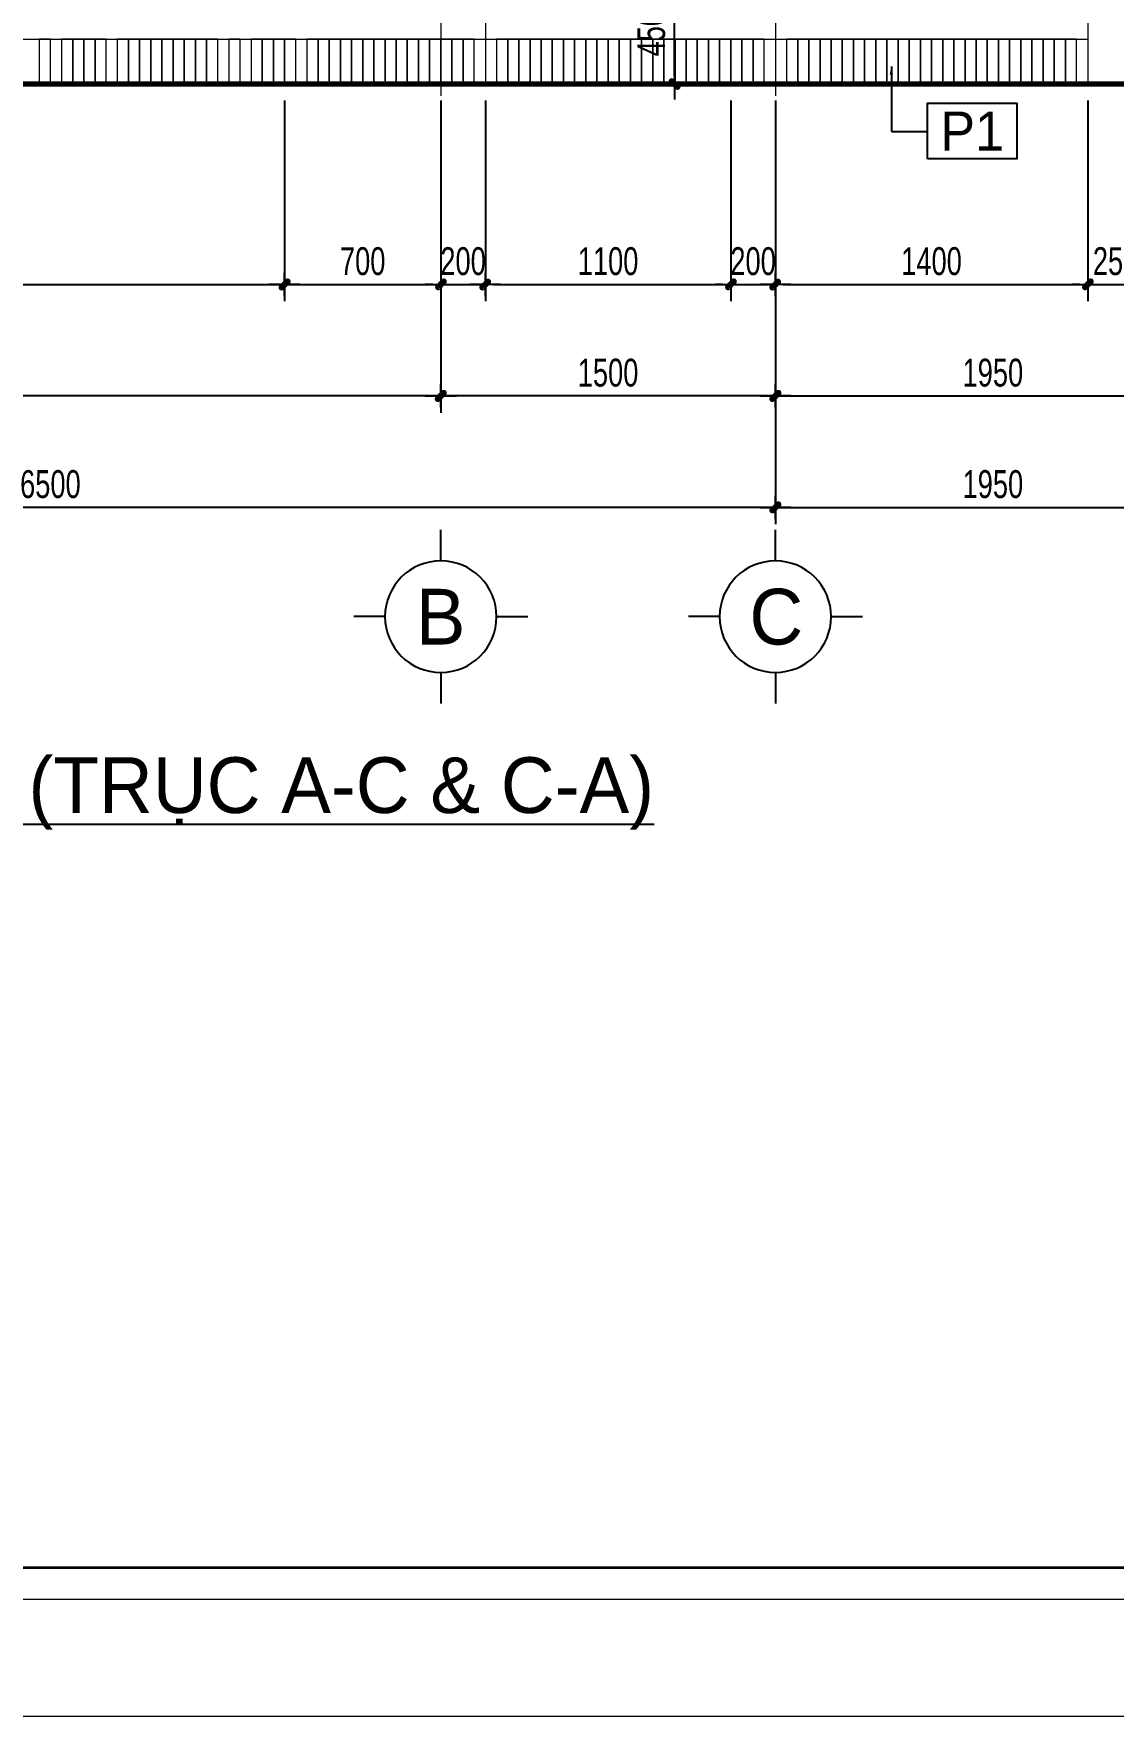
# Model space of a CAD drawing. Header units: inches. Extents: x 88947 to 296847, y 35049 to 161062.
# Drawn here: x 191929 to 196769, y 98056 to 105603 of the extents above; entities that cross this region are included whole.
import ezdxf
from ezdxf.enums import TextEntityAlignment as Align

# ---------------------------------------------------------------- set-up
doc = ezdxf.new("R2010")
doc.units = ezdxf.units.IN
doc.header["$MEASUREMENT"] = 0
doc.header["$PDMODE"] = 1
doc.linetypes.add('ACAD_ISO03W100', pattern=[30, 12, -18])
doc.linetypes.add('CENTER', pattern=[50.8, 31.75, -6.35, 6.35, -6.35])
for name, color, linetype, lineweight in [('A-Dims', 145, 'Continuous', 25), ('A-Text', 30, 'Continuous', 9), ('A-Wall', 2, 'Continuous', 35), ('DIM', 7, 'Continuous', 25), ('GHICHU', 40, 'Continuous', 18), ('HACTH', 8, 'Continuous', 5), ('KHUNG 1', 6, 'Continuous', 70), ('KHUNG 2', 144, 'Continuous', 18), ('KY HIEU', 4, 'Continuous', 25), ('NETMANH', 192, 'Continuous', 18), ('NTHAY2', 51, 'Continuous', 25), ('THAY', 3, 'Continuous', 18), ('TRUC', 252, 'ACAD_ISO03W100', 13)]:
    doc.layers.add(name, color=color, linetype=linetype, lineweight=lineweight)
doc.layers.add('text', color=2, linetype='Continuous')
doc.styles.add('FRANKO', font='VFRANKO.TTF')
doc.styles.add('VHELVEN', font='VHELVEN.TTF')
doc.styles.add('VNI-HELVE-CONDENSE', font='VNARIAL.TTF', dxfattribs={"width": 0.7})
doc.dimstyles.new('TAS-100', dxfattribs={"dimscale": 50, "dimtxt": 2.5, "dimasz": 0.7, "dimexe": 1.5, "dimexo": 1.5, "dimgap": 0.8, "dimtad": 1, "dimdec": 0, "dimzin": 3, "dimdsep": 46, "dimtxsty": 'VNI-HELVE-CONDENSE', "dimblk": 'TICK', "dimcen": 2.5, "dimclrt": 71, "dimazin": 2, "dimtfac": 0.75, "dimtdec": 0, "dimtix": 1, "dimtmove": 2, "dimatfit": 2, "dimldrblk": 'TICK123', "dimfxl": 1.5, "dimtolj": 1, "dimtzin": 0, "dimarcsym": 0})
doc.dimstyles.new('TAS-50', dxfattribs={"dimscale": 25, "dimtxt": 2.5, "dimasz": 0.7, "dimexe": 1.5, "dimexo": 1.5, "dimgap": 0.8, "dimtad": 1, "dimdec": 0, "dimzin": 3, "dimdsep": 46, "dimtxsty": 'VNI-HELVE-CONDENSE', "dimblk": 'TICK', "dimcen": 2.5, "dimclrt": 71, "dimazin": 2, "dimtfac": 0.75, "dimtdec": 0, "dimtix": 1, "dimtmove": 2, "dimatfit": 2, "dimldrblk": 'TICK123', "dimfxl": 1.5, "dimtolj": 1, "dimtzin": 0, "dimarcsym": 0})

# ---------------------------------------------------------------- blocks, each defined once
blk = doc.blocks.new('khung ten')
at = {"layer": 'A-Wall', "ltscale": 0.7}
blk.add_lwpolyline([(267204, -219099), (305804, -219099), (305804, -190799), (267204, -190799)], close=True, dxfattribs=at)
at = {"layer": 'KHUNG 2', "ltscale": 0.7}
blk.add_lwpolyline([(267004, -219299), (306004, -219299), (306004, -190599), (267004, -190599)], close=True, dxfattribs=at)
at = {"layer": 'NETMANH', "ltscale": 0.7}
blk.add_lwpolyline([(265004, -220042), (307004, -220042), (307004, -190342), (265004, -190342)], close=True, dxfattribs=at)
blk = doc.blocks.new('TICK')
at = {"layer": 'A-Dims', "color": 1}
for p, q in [((-2, 0), (2, 0)), ((0, 1.5), (0, -1.5))]:
    blk.add_line(p, q, dxfattribs=at)
at = {"layer": 'A-Dims', "color": 1, "const_width": 0.788}
blk.add_lwpolyline([(-0.33, -0.35), (0.38, 0.38)], dxfattribs=at)
at = {"layer": 'A-Dims', "color": 1, "const_width": 0.394}
for points in [[(0.24, 0.52, -0.414214), (0.52, 0.52, -1)], [(0.52, 0.52, -0.414214), (0.52, 0.24, -1)], [(-0.47, -0.21, 0.414214), (-0.47, -0.49, 1)], [(-0.47, -0.49, 0.414214), (-0.19, -0.49, 1)]]:
    blk.add_lwpolyline(points, format="xyb", dxfattribs=at)
blk = doc.blocks.new('*D919')
at = {"layer": 'Defpoints', "color": 0}
for p in [(189454.3, 105378.1), (193054.3, 105378.1), (193054.3, 104478.1)]:
    blk.add_point(p, dxfattribs=at)
at = {"layer": 'DIM', "color": 0, "lineweight": -2}
for p, q in [((189454.3, 105303.1), (189454.3, 104403.1)), ((193054.3, 105303.1), (193054.3, 104403.1)), ((189489.3, 104478.1), (193019.3, 104478.1))]:
    blk.add_line(p, q, dxfattribs=at)
at = {"layer": 'DIM', "color": 0, "lineweight": -2, "xscale": 35, "yscale": 35, "zscale": 35, "rotation": 180}
blk.add_blockref('TICK', (189454.3, 104478.1), dxfattribs=at)
at = {"layer": 'DIM', "color": 0, "lineweight": -2, "xscale": 35, "yscale": 35, "zscale": 35}
blk.add_blockref('TICK', (193054.3, 104478.1), dxfattribs=at)
at = {"layer": 'DIM', "color": 71, "insert": (191254.3, 104582), "char_height": 125, "attachment_point": 5, "style": 'VNI-HELVE-CONDENSE'}
blk.add_mtext('\\A1;3600', dxfattribs=at)
blk = doc.blocks.new('TICK123')
at = {"layer": 'A-Dims', "color": 1}
blk.add_lwpolyline([(0.05, 0, 0, 0.84, 0), (-2.11, 0, 8.4, 8.4, 0)], format="xyseb", dxfattribs=at)
blk = doc.blocks.new('*D920')
at = {"layer": 'Defpoints', "color": 0}
for p in [(193054.3, 105378.1), (193754.3, 105378.1), (193754.3, 104478.1)]:
    blk.add_point(p, dxfattribs=at)
at = {"layer": 'DIM', "color": 0, "lineweight": -2}
for p, q in [((193054.3, 105303.1), (193054.3, 104403.1)), ((193754.3, 105303.1), (193754.3, 104403.1)), ((193089.3, 104478.1), (193719.3, 104478.1))]:
    blk.add_line(p, q, dxfattribs=at)
at = {"layer": 'DIM', "color": 0, "lineweight": -2, "xscale": 35, "yscale": 35, "zscale": 35, "rotation": 180}
blk.add_blockref('TICK', (193054.3, 104478.1), dxfattribs=at)
at = {"layer": 'DIM', "color": 0, "lineweight": -2, "xscale": 35, "yscale": 35, "zscale": 35}
blk.add_blockref('TICK', (193754.3, 104478.1), dxfattribs=at)
at = {"layer": 'DIM', "color": 71, "insert": (193404.3, 104581.9), "char_height": 125, "attachment_point": 5, "style": 'VNI-HELVE-CONDENSE'}
blk.add_mtext('\\A1;700', dxfattribs=at)
blk = doc.blocks.new('*D921')
at = {"layer": 'Defpoints', "color": 0}
for p in [(193754.3, 105378.1), (193954.3, 105378.1), (193954.3, 104478.1)]:
    blk.add_point(p, dxfattribs=at)
at = {"layer": 'DIM', "color": 0, "lineweight": -2}
for p, q in [((193754.3, 105303.1), (193754.3, 104403.1)), ((193954.3, 105303.1), (193954.3, 104403.1)), ((193719.3, 104478.1), (193684.3, 104478.1)), ((193754.3, 104478.1), (193954.3, 104478.1)), ((193989.3, 104478.1), (194024.3, 104478.1))]:
    blk.add_line(p, q, dxfattribs=at)
at = {"layer": 'DIM', "color": 0, "lineweight": -2, "xscale": 35, "yscale": 35, "zscale": 35}
blk.add_blockref('TICK', (193754.3, 104478.1), dxfattribs=at)
at = {"layer": 'DIM', "color": 0, "lineweight": -2, "xscale": 35, "yscale": 35, "zscale": 35, "rotation": 180}
blk.add_blockref('TICK', (193954.3, 104478.1), dxfattribs=at)
at = {"layer": 'DIM', "color": 71, "insert": (193854.3, 104581.9), "char_height": 125, "attachment_point": 5, "style": 'VNI-HELVE-CONDENSE'}
blk.add_mtext('\\A1;200', dxfattribs=at)
blk = doc.blocks.new('*D922')
at = {"layer": 'Defpoints', "color": 0}
for p in [(193954.3, 105378.1), (195054.3, 105378.1), (195054.3, 104478.1)]:
    blk.add_point(p, dxfattribs=at)
at = {"layer": 'DIM', "color": 0, "lineweight": -2}
for p, q in [((193954.3, 105303.1), (193954.3, 104403.1)), ((195054.3, 105303.1), (195054.3, 104403.1)), ((193989.3, 104478.1), (195019.3, 104478.1))]:
    blk.add_line(p, q, dxfattribs=at)
at = {"layer": 'DIM', "color": 0, "lineweight": -2, "xscale": 35, "yscale": 35, "zscale": 35, "rotation": 180}
blk.add_blockref('TICK', (193954.3, 104478.1), dxfattribs=at)
at = {"layer": 'DIM', "color": 0, "lineweight": -2, "xscale": 35, "yscale": 35, "zscale": 35}
blk.add_blockref('TICK', (195054.3, 104478.1), dxfattribs=at)
at = {"layer": 'DIM', "color": 71, "insert": (194504.3, 104581.9), "char_height": 125, "attachment_point": 5, "style": 'VNI-HELVE-CONDENSE'}
blk.add_mtext('\\A1;1100', dxfattribs=at)
blk = doc.blocks.new('*D923')
at = {"layer": 'Defpoints', "color": 0}
for p in [(195054.3, 105378.1), (195254.3, 105378.1), (195254.3, 104478.1)]:
    blk.add_point(p, dxfattribs=at)
at = {"layer": 'DIM', "color": 0, "lineweight": -2}
for p, q in [((195054.3, 105303.1), (195054.3, 104403.1)), ((195254.3, 105303.1), (195254.3, 104403.1)), ((195019.3, 104478.1), (194984.3, 104478.1)), ((195054.3, 104478.1), (195254.3, 104478.1)), ((195289.3, 104478.1), (195324.3, 104478.1))]:
    blk.add_line(p, q, dxfattribs=at)
at = {"layer": 'DIM', "color": 0, "lineweight": -2, "xscale": 35, "yscale": 35, "zscale": 35}
blk.add_blockref('TICK', (195054.3, 104478.1), dxfattribs=at)
at = {"layer": 'DIM', "color": 0, "lineweight": -2, "xscale": 35, "yscale": 35, "zscale": 35, "rotation": 180}
blk.add_blockref('TICK', (195254.3, 104478.1), dxfattribs=at)
at = {"layer": 'DIM', "color": 71, "insert": (195154.3, 104581.9), "char_height": 125, "attachment_point": 5, "style": 'VNI-HELVE-CONDENSE'}
blk.add_mtext('\\A1;200', dxfattribs=at)
blk = doc.blocks.new('*D924')
at = {"layer": 'Defpoints', "color": 0}
for p in [(195254.3, 105378.1), (196654.3, 105378.1), (196654.3, 104478.1)]:
    blk.add_point(p, dxfattribs=at)
at = {"layer": 'DIM', "color": 0, "lineweight": -2}
for p, q in [((195254.3, 105303.1), (195254.3, 104403.1)), ((196654.3, 105303.1), (196654.3, 104403.1)), ((195289.3, 104478.1), (196619.3, 104478.1))]:
    blk.add_line(p, q, dxfattribs=at)
at = {"layer": 'DIM', "color": 0, "lineweight": -2, "xscale": 35, "yscale": 35, "zscale": 35, "rotation": 180}
blk.add_blockref('TICK', (195254.3, 104478.1), dxfattribs=at)
at = {"layer": 'DIM', "color": 0, "lineweight": -2, "xscale": 35, "yscale": 35, "zscale": 35}
blk.add_blockref('TICK', (196654.3, 104478.1), dxfattribs=at)
at = {"layer": 'DIM', "color": 71, "insert": (195954.3, 104581.9), "char_height": 125, "attachment_point": 5, "style": 'VNI-HELVE-CONDENSE'}
blk.add_mtext('\\A1;1400', dxfattribs=at)
blk = doc.blocks.new('*D2842')
at = {"layer": 'Defpoints', "color": 0}
for p in [(196654.3, 105378.1), (196904.3, 105378.1), (196904.3, 104478.1)]:
    blk.add_point(p, dxfattribs=at)
at = {"layer": 'DIM', "color": 0, "lineweight": -2}
for p, q in [((196654.3, 105303.1), (196654.3, 104403.1)), ((196904.3, 105303.1), (196904.3, 104403.1)), ((196619.3, 104478.1), (196584.3, 104478.1)), ((196654.3, 104478.1), (196904.3, 104478.1)), ((196939.3, 104478.1), (196974.3, 104478.1))]:
    blk.add_line(p, q, dxfattribs=at)
at = {"layer": 'DIM', "color": 0, "lineweight": -2, "xscale": 35, "yscale": 35, "zscale": 35}
blk.add_blockref('TICK', (196654.3, 104478.1), dxfattribs=at)
at = {"layer": 'DIM', "color": 0, "lineweight": -2, "xscale": 35, "yscale": 35, "zscale": 35, "rotation": 180}
blk.add_blockref('TICK', (196904.3, 104478.1), dxfattribs=at)
at = {"layer": 'DIM', "color": 71, "insert": (196779.3, 104581.9), "char_height": 125, "attachment_point": 5, "style": 'VNI-HELVE-CONDENSE'}
blk.add_mtext('\\A1;250', dxfattribs=at)
blk = doc.blocks.new('*D925')
at = {"layer": 'Defpoints', "color": 0}
for p in [(195254.3, 105378.1), (197204.3, 105378.1), (197204.3, 103978.1)]:
    blk.add_point(p, dxfattribs=at)
at = {"layer": 'DIM', "color": 0, "lineweight": -2}
for p, q in [((195254.3, 105303.1), (195254.3, 103903.1)), ((197204.3, 105303.1), (197204.3, 103903.1)), ((195289.3, 103978.1), (197169.3, 103978.1))]:
    blk.add_line(p, q, dxfattribs=at)
at = {"layer": 'DIM', "color": 0, "lineweight": -2, "xscale": 35, "yscale": 35, "zscale": 35, "rotation": 180}
blk.add_blockref('TICK', (195254.3, 103978.1), dxfattribs=at)
at = {"layer": 'DIM', "color": 0, "lineweight": -2, "xscale": 35, "yscale": 35, "zscale": 35}
blk.add_blockref('TICK', (197204.3, 103978.1), dxfattribs=at)
at = {"layer": 'DIM', "color": 71, "insert": (196229.3, 104081.9), "char_height": 125, "attachment_point": 5, "style": 'VNI-HELVE-CONDENSE'}
blk.add_mtext('\\A1;1950', dxfattribs=at)
blk = doc.blocks.new('*D926')
at = {"layer": 'Defpoints', "color": 0}
for p in [(193754.3, 105378.1), (195254.3, 105378.1), (193754.3, 103978.1)]:
    blk.add_point(p, dxfattribs=at)
at = {"layer": 'DIM', "color": 0, "lineweight": -2}
for p, q in [((193754.3, 105303.1), (193754.3, 103903.1)), ((195254.3, 105303.1), (195254.3, 103903.1)), ((195219.3, 103978.1), (193789.3, 103978.1))]:
    blk.add_line(p, q, dxfattribs=at)
at = {"layer": 'DIM', "color": 0, "lineweight": -2, "xscale": 35, "yscale": 35, "zscale": 35, "rotation": 180}
blk.add_blockref('TICK', (193754.3, 103978.1), dxfattribs=at)
at = {"layer": 'DIM', "color": 0, "lineweight": -2, "xscale": 35, "yscale": 35, "zscale": 35}
blk.add_blockref('TICK', (195254.3, 103978.1), dxfattribs=at)
at = {"layer": 'DIM', "color": 71, "insert": (194504.3, 104081.9), "char_height": 125, "attachment_point": 5, "style": 'VNI-HELVE-CONDENSE'}
blk.add_mtext('\\A1;1500', dxfattribs=at)
blk = doc.blocks.new('*D927')
at = {"layer": 'Defpoints', "color": 0}
for p in [(188754.3, 105378.1), (193754.3, 105378.1), (188754.3, 103978.1)]:
    blk.add_point(p, dxfattribs=at)
at = {"layer": 'DIM', "color": 0, "lineweight": -2}
for p, q in [((188754.3, 105303.1), (188754.3, 103903.1)), ((193754.3, 105303.1), (193754.3, 103903.1)), ((193719.3, 103978.1), (188789.3, 103978.1))]:
    blk.add_line(p, q, dxfattribs=at)
at = {"layer": 'DIM', "color": 0, "lineweight": -2, "xscale": 35, "yscale": 35, "zscale": 35, "rotation": 180}
blk.add_blockref('TICK', (188754.3, 103978.1), dxfattribs=at)
at = {"layer": 'DIM', "color": 0, "lineweight": -2, "xscale": 35, "yscale": 35, "zscale": 35}
blk.add_blockref('TICK', (193754.3, 103978.1), dxfattribs=at)
at = {"layer": 'DIM', "color": 71, "insert": (191254.3, 104081.9), "char_height": 125, "attachment_point": 5, "style": 'VNI-HELVE-CONDENSE'}
blk.add_mtext('\\A1;5000', dxfattribs=at)
blk = doc.blocks.new('*D929')
at = {"layer": 'Defpoints', "color": 0}
for p in [(188754.3, 105378.1), (195254.3, 104878.1), (188754.3, 103478.1)]:
    blk.add_point(p, dxfattribs=at)
at = {"layer": 'DIM', "color": 0, "lineweight": -2}
for p, q in [((188754.3, 105303.1), (188754.3, 103403.1)), ((195254.3, 104803.1), (195254.3, 103403.1)), ((195219.3, 103478.1), (188789.3, 103478.1))]:
    blk.add_line(p, q, dxfattribs=at)
at = {"layer": 'DIM', "color": 0, "lineweight": -2, "xscale": 35, "yscale": 35, "zscale": 35, "rotation": 180}
blk.add_blockref('TICK', (188754.3, 103478.1), dxfattribs=at)
at = {"layer": 'DIM', "color": 0, "lineweight": -2, "xscale": 35, "yscale": 35, "zscale": 35}
blk.add_blockref('TICK', (195254.3, 103478.1), dxfattribs=at)
at = {"layer": 'DIM', "color": 71, "insert": (192004.3, 103581.9), "char_height": 125, "attachment_point": 5, "style": 'VNI-HELVE-CONDENSE'}
blk.add_mtext('\\A1;6500', dxfattribs=at)
blk = doc.blocks.new('TRUCCOT')
for p, q in [((0, -140), (0, 0)), ((-250, -390), (-390, -390)), ((250, -390), (390, -390)), ((0, -640), (0, -780))]:
    blk.add_line(p, q)
blk.add_circle((0, -390), 250)
at = {"layer": 'GHICHU', "style": 'VHELVEN'}
blk.add_attdef('TRUC', text='', height=280, dxfattribs=at).set_placement((0, -390), align=Align.MIDDLE_CENTER)
blk = doc.blocks.new('*D1711')
at = {"layer": 'Defpoints', "color": 0}
for p in [(195254.3, 104878.1), (197204.3, 104878.1), (197204.3, 103478.1)]:
    blk.add_point(p, dxfattribs=at)
at = {"layer": 'DIM', "color": 0, "lineweight": -2}
for p, q in [((195254.3, 104803.1), (195254.3, 103403.1)), ((197204.3, 104803.1), (197204.3, 103403.1)), ((195289.3, 103478.1), (197169.3, 103478.1))]:
    blk.add_line(p, q, dxfattribs=at)
at = {"layer": 'DIM', "color": 0, "lineweight": -2, "xscale": 35, "yscale": 35, "zscale": 35, "rotation": 180}
blk.add_blockref('TICK', (195254.3, 103478.1), dxfattribs=at)
at = {"layer": 'DIM', "color": 0, "lineweight": -2, "xscale": 35, "yscale": 35, "zscale": 35}
blk.add_blockref('TICK', (197204.3, 103478.1), dxfattribs=at)
at = {"layer": 'DIM', "color": 71, "insert": (196229.3, 103581.9), "char_height": 125, "attachment_point": 5, "style": 'VNI-HELVE-CONDENSE'}
blk.add_mtext('\\A1;1950', dxfattribs=at)
blk = doc.blocks.new('syb-floor')
at = {"linetype": 'Continuous'}
blk.add_lwpolyline([(-4.79, -2.5), (-4.79, 2.5), (3.22, 2.5), (3.22, -2.5)], close=True, dxfattribs=at)
blk.add_attdef('SYB-FLOOR', text='', height=2.5, dxfattribs=at).set_placement((-0.78, 0), align=Align.MIDDLE_CENTER)
blk = doc.blocks.new('*D2837')
at = {"layer": 'Defpoints', "color": 0}
for p in [(194388.3, 105828.1), (194802.1, 105828.1), (194388.3, 105378.1)]:
    blk.add_point(p, dxfattribs=at)
at = {"layer": 'DIM', "color": 0, "lineweight": -2}
for p, q in [((194463.3, 105828.1), (194877.1, 105828.1)), ((194802.1, 105413.1), (194802.1, 105793.1)), ((194463.3, 105378.1), (194877.1, 105378.1))]:
    blk.add_line(p, q, dxfattribs=at)
at = {"layer": 'DIM', "color": 0, "lineweight": -2, "xscale": 35, "yscale": 35, "zscale": 35}
for p, rotation in [((194802.1, 105828.1), 90), ((194802.1, 105378.1), 270)]:
    blk.add_blockref('TICK', p, dxfattribs=dict(at, rotation=rotation))
at = {"layer": 'DIM', "color": 71, "insert": (194698.3, 105603.1), "char_height": 125, "attachment_point": 5, "rotation": 90, "style": 'VNI-HELVE-CONDENSE'}
blk.add_mtext('\\A1;450', dxfattribs=at)
blk = doc.blocks.new('*D3766')
at = {"layer": 'Defpoints', "color": 0}
for p in [(194388.3, 105828.1), (194802.1, 105828.1), (194388.3, 105378.1)]:
    blk.add_point(p, dxfattribs=at)
at = {"layer": 'DIM', "color": 0, "lineweight": -2}
for p, q in [((194463.3, 105828.1), (194877.1, 105828.1)), ((194802.1, 105413.1), (194802.1, 105793.1)), ((194463.3, 105378.1), (194877.1, 105378.1))]:
    blk.add_line(p, q, dxfattribs=at)
at = {"layer": 'DIM', "color": 0, "lineweight": -2, "xscale": 35, "yscale": 35, "zscale": 35}
for p, rotation in [((194802.1, 105828.1), 90), ((194802.1, 105378.1), 270)]:
    blk.add_blockref('TICK', p, dxfattribs=dict(at, rotation=rotation))
at = {"layer": 'DIM', "color": 71, "insert": (194698.3, 105603.1), "char_height": 125, "attachment_point": 5, "rotation": 90, "style": 'VNI-HELVE-CONDENSE'}
blk.add_mtext('\\A1;450', dxfattribs=at)

msp = doc.modelspace()

# ---------------------------------------------------------------- linework, layer by layer
at = {"layer": 'HACTH'}
for points in [[(188504.3, 105578.1), (193954.3, 105578.1)], [(188504.3, 105578.1), (193954.3, 105578.1)], [(193954.3, 105578.1), (195254.3, 105578.1)], [(193954.3, 105578.1), (195254.3, 105578.1)], [(195254.3, 105578.1), (196654.3, 105578.1)], [(195254.3, 105578.1), (196654.3, 105578.1)]]:
    msp.add_lwpolyline(points, dxfattribs=at)
for points in [[(191954.4, 105578.1), (191954.4, 105378.1), (192004.4, 105378.1), (192004.4, 105578.1)], [(191954.4, 105578.1), (191954.4, 105378.1), (192004.4, 105378.1), (192004.4, 105578.1)], [(192054.4, 105578.1), (192054.4, 105378.1), (192104.4, 105378.1), (192104.4, 105578.1)], [(192054.4, 105578.1), (192054.4, 105378.1), (192104.4, 105378.1), (192104.4, 105578.1)], [(192104.4, 105578.1), (192104.4, 105378.1), (192154.4, 105378.1), (192154.4, 105578.1)], [(192104.4, 105578.1), (192104.4, 105378.1), (192154.4, 105378.1), (192154.4, 105578.1)], [(192154.4, 105578.1), (192154.4, 105378.1), (192204.4, 105378.1), (192204.4, 105578.1)], [(192154.4, 105578.1), (192154.4, 105378.1), (192204.4, 105378.1), (192204.4, 105578.1)], [(192204.4, 105578.1), (192204.4, 105378.1), (192254.4, 105378.1), (192254.4, 105578.1)], [(192204.4, 105578.1), (192204.4, 105378.1), (192254.4, 105378.1), (192254.4, 105578.1)], [(192304.4, 105578.1), (192304.4, 105378.1), (192354.4, 105378.1), (192354.4, 105578.1)], [(192304.4, 105578.1), (192304.4, 105378.1), (192354.4, 105378.1), (192354.4, 105578.1)], [(192354.4, 105578.1), (192354.4, 105378.1), (192404.4, 105378.1), (192404.4, 105578.1)], [(192354.4, 105578.1), (192354.4, 105378.1), (192404.4, 105378.1), (192404.4, 105578.1)], [(192404.4, 105578.1), (192404.4, 105378.1), (192454.4, 105378.1), (192454.4, 105578.1)], [(192404.4, 105578.1), (192404.4, 105378.1), (192454.4, 105378.1), (192454.4, 105578.1)], [(192454.4, 105578.1), (192454.4, 105378.1), (192504.4, 105378.1), (192504.4, 105578.1)], [(192454.4, 105578.1), (192454.4, 105378.1), (192504.4, 105378.1), (192504.4, 105578.1)], [(192504.4, 105578.1), (192504.4, 105378.1), (192554.4, 105378.1), (192554.4, 105578.1)], [(192504.4, 105578.1), (192504.4, 105378.1), (192554.4, 105378.1), (192554.4, 105578.1)], [(192554.4, 105578.1), (192554.4, 105378.1), (192604.4, 105378.1), (192604.4, 105578.1)], [(192554.4, 105578.1), (192554.4, 105378.1), (192604.4, 105378.1), (192604.4, 105578.1)], [(192604.4, 105578.1), (192604.4, 105378.1), (192654.4, 105378.1), (192654.4, 105578.1)], [(192604.4, 105578.1), (192604.4, 105378.1), (192654.4, 105378.1), (192654.4, 105578.1)], [(192654.4, 105578.1), (192654.4, 105378.1), (192704.4, 105378.1), (192704.4, 105578.1)], [(192654.4, 105578.1), (192654.4, 105378.1), (192704.4, 105378.1), (192704.4, 105578.1)], [(192704.4, 105578.1), (192704.4, 105378.1), (192754.4, 105378.1), (192754.4, 105578.1)], [(192704.4, 105578.1), (192704.4, 105378.1), (192754.4, 105378.1), (192754.4, 105578.1)], [(192804.4, 105578.1), (192804.4, 105378.1), (192854.4, 105378.1), (192854.4, 105578.1)], [(192804.4, 105578.1), (192804.4, 105378.1), (192854.4, 105378.1), (192854.4, 105578.1)], [(192904.4, 105578.1), (192904.4, 105378.1), (192954.4, 105378.1), (192954.4, 105578.1)], [(192904.4, 105578.1), (192904.4, 105378.1), (192954.4, 105378.1), (192954.4, 105578.1)], [(192954.4, 105578.1), (192954.4, 105378.1), (193004.4, 105378.1), (193004.4, 105578.1)], [(192954.4, 105578.1), (192954.4, 105378.1), (193004.4, 105378.1), (193004.4, 105578.1)], [(193004.4, 105578.1), (193004.4, 105378.1), (193054.4, 105378.1), (193054.4, 105578.1)], [(193004.4, 105578.1), (193004.4, 105378.1), (193054.4, 105378.1), (193054.4, 105578.1)], [(193054.4, 105578.1), (193054.4, 105378.1), (193104.4, 105378.1), (193104.4, 105578.1)], [(193054.4, 105578.1), (193054.4, 105378.1), (193104.4, 105378.1), (193104.4, 105578.1)], [(193154.4, 105578.1), (193154.4, 105378.1), (193204.4, 105378.1), (193204.4, 105578.1)], [(193154.4, 105578.1), (193154.4, 105378.1), (193204.4, 105378.1), (193204.4, 105578.1)], [(193204.4, 105578.1), (193204.4, 105378.1), (193254.4, 105378.1), (193254.4, 105578.1)], [(193204.4, 105578.1), (193204.4, 105378.1), (193254.4, 105378.1), (193254.4, 105578.1)], [(193254.4, 105578.1), (193254.4, 105378.1), (193304.4, 105378.1), (193304.4, 105578.1)], [(193254.4, 105578.1), (193254.4, 105378.1), (193304.4, 105378.1), (193304.4, 105578.1)], [(193304.4, 105578.1), (193304.4, 105378.1), (193354.4, 105378.1), (193354.4, 105578.1)], [(193304.4, 105578.1), (193304.4, 105378.1), (193354.4, 105378.1), (193354.4, 105578.1)], [(193354.4, 105578.1), (193354.4, 105378.1), (193404.4, 105378.1), (193404.4, 105578.1)], [(193354.4, 105578.1), (193354.4, 105378.1), (193404.4, 105378.1), (193404.4, 105578.1)], [(193404.4, 105578.1), (193404.4, 105378.1), (193454.4, 105378.1), (193454.4, 105578.1)], [(193404.4, 105578.1), (193404.4, 105378.1), (193454.4, 105378.1), (193454.4, 105578.1)], [(193454.4, 105578.1), (193454.4, 105378.1), (193504.4, 105378.1), (193504.4, 105578.1)], [(193454.4, 105578.1), (193454.4, 105378.1), (193504.4, 105378.1), (193504.4, 105578.1)], [(193504.4, 105578.1), (193504.4, 105378.1), (193554.4, 105378.1), (193554.4, 105578.1)], [(193504.4, 105578.1), (193504.4, 105378.1), (193554.4, 105378.1), (193554.4, 105578.1)], [(193554.4, 105578.1), (193554.4, 105378.1), (193604.4, 105378.1), (193604.4, 105578.1)], [(193554.4, 105578.1), (193554.4, 105378.1), (193604.4, 105378.1), (193604.4, 105578.1)], [(193604.4, 105578.1), (193604.4, 105378.1), (193654.4, 105378.1), (193654.4, 105578.1)], [(193604.4, 105578.1), (193604.4, 105378.1), (193654.4, 105378.1), (193654.4, 105578.1)], [(193654.4, 105578.1), (193654.4, 105378.1), (193704.4, 105378.1), (193704.4, 105578.1)], [(193654.4, 105578.1), (193654.4, 105378.1), (193704.4, 105378.1), (193704.4, 105578.1)], [(193704.4, 105578.1), (193704.4, 105378.1), (193754.4, 105378.1), (193754.4, 105578.1)], [(193704.4, 105578.1), (193704.4, 105378.1), (193754.4, 105378.1), (193754.4, 105578.1)], [(193754.4, 105578.1), (193754.4, 105378.1), (193804.4, 105378.1), (193804.4, 105578.1)], [(193754.4, 105578.1), (193754.4, 105378.1), (193804.4, 105378.1), (193804.4, 105578.1)], [(193804.4, 105578.1), (193804.4, 105378.1), (193854.4, 105378.1), (193854.4, 105578.1)], [(193804.4, 105578.1), (193804.4, 105378.1), (193854.4, 105378.1), (193854.4, 105578.1)], [(193854.4, 105578.1), (193854.4, 105378.1), (193904.4, 105378.1), (193904.4, 105578.1)], [(193854.4, 105578.1), (193854.4, 105378.1), (193904.4, 105378.1), (193904.4, 105578.1)], [(194004.4, 105578.1), (194004.4, 105378.1), (194054.4, 105378.1), (194054.4, 105578.1)], [(194004.4, 105578.1), (194004.4, 105378.1), (194054.4, 105378.1), (194054.4, 105578.1)], [(194054.4, 105578.1), (194054.4, 105378.1), (194104.4, 105378.1), (194104.4, 105578.1)], [(194054.4, 105578.1), (194054.4, 105378.1), (194104.4, 105378.1), (194104.4, 105578.1)], [(194104.4, 105578.1), (194104.4, 105378.1), (194154.4, 105378.1), (194154.4, 105578.1)], [(194104.4, 105578.1), (194104.4, 105378.1), (194154.4, 105378.1), (194154.4, 105578.1)], [(194154.4, 105578.1), (194154.4, 105378.1), (194204.4, 105378.1), (194204.4, 105578.1)], [(194154.4, 105578.1), (194154.4, 105378.1), (194204.4, 105378.1), (194204.4, 105578.1)], [(194204.4, 105578.1), (194204.4, 105378.1), (194254.4, 105378.1), (194254.4, 105578.1)], [(194204.4, 105578.1), (194204.4, 105378.1), (194254.4, 105378.1), (194254.4, 105578.1)], [(194254.4, 105578.1), (194254.4, 105378.1), (194304.4, 105378.1), (194304.4, 105578.1)], [(194254.4, 105578.1), (194254.4, 105378.1), (194304.4, 105378.1), (194304.4, 105578.1)], [(194304.4, 105578.1), (194304.4, 105378.1), (194354.4, 105378.1), (194354.4, 105578.1)], [(194304.4, 105578.1), (194304.4, 105378.1), (194354.4, 105378.1), (194354.4, 105578.1)], [(194354.4, 105578.1), (194354.4, 105378.1), (194404.4, 105378.1), (194404.4, 105578.1)], [(194354.4, 105578.1), (194354.4, 105378.1), (194404.4, 105378.1), (194404.4, 105578.1)], [(194404.4, 105578.1), (194404.4, 105378.1), (194454.4, 105378.1), (194454.4, 105578.1)], [(194404.4, 105578.1), (194404.4, 105378.1), (194454.4, 105378.1), (194454.4, 105578.1)], [(194454.4, 105578.1), (194454.4, 105378.1), (194504.4, 105378.1), (194504.4, 105578.1)], [(194454.4, 105578.1), (194454.4, 105378.1), (194504.4, 105378.1), (194504.4, 105578.1)], [(194504.4, 105578.1), (194504.4, 105378.1), (194554.4, 105378.1), (194554.4, 105578.1)], [(194504.4, 105578.1), (194504.4, 105378.1), (194554.4, 105378.1), (194554.4, 105578.1)], [(194554.4, 105578.1), (194554.4, 105378.1), (194604.4, 105378.1), (194604.4, 105578.1)], [(194554.4, 105578.1), (194554.4, 105378.1), (194604.4, 105378.1), (194604.4, 105578.1)], [(194604.4, 105578.1), (194604.4, 105378.1), (194654.4, 105378.1), (194654.4, 105578.1)], [(194604.4, 105578.1), (194604.4, 105378.1), (194654.4, 105378.1), (194654.4, 105578.1)], [(194654.4, 105578.1), (194654.4, 105378.1), (194704.4, 105378.1), (194704.4, 105578.1)], [(194654.4, 105578.1), (194654.4, 105378.1), (194704.4, 105378.1), (194704.4, 105578.1)], [(194704.4, 105578.1), (194704.4, 105378.1), (194754.4, 105378.1), (194754.4, 105578.1)], [(194704.4, 105578.1), (194704.4, 105378.1), (194754.4, 105378.1), (194754.4, 105578.1)], [(194754.4, 105578.1), (194754.4, 105378.1), (194804.4, 105378.1), (194804.4, 105578.1)], [(194754.4, 105578.1), (194754.4, 105378.1), (194804.4, 105378.1), (194804.4, 105578.1)], [(194804.4, 105578.1), (194804.4, 105378.1), (194854.4, 105378.1), (194854.4, 105578.1)], [(194804.4, 105578.1), (194804.4, 105378.1), (194854.4, 105378.1), (194854.4, 105578.1)], [(194854.4, 105578.1), (194854.4, 105378.1), (194904.4, 105378.1), (194904.4, 105578.1)], [(194854.4, 105578.1), (194854.4, 105378.1), (194904.4, 105378.1), (194904.4, 105578.1)], [(194904.4, 105578.1), (194904.4, 105378.1), (194954.4, 105378.1), (194954.4, 105578.1)], [(194904.4, 105578.1), (194904.4, 105378.1), (194954.4, 105378.1), (194954.4, 105578.1)], [(194954.4, 105578.1), (194954.4, 105378.1), (195004.4, 105378.1), (195004.4, 105578.1)], [(194954.4, 105578.1), (194954.4, 105378.1), (195004.4, 105378.1), (195004.4, 105578.1)], [(195004.4, 105578.1), (195004.4, 105378.1), (195054.4, 105378.1), (195054.4, 105578.1)], [(195004.4, 105578.1), (195004.4, 105378.1), (195054.4, 105378.1), (195054.4, 105578.1)], [(195054.4, 105578.1), (195054.4, 105378.1), (195104.4, 105378.1), (195104.4, 105578.1)], [(195054.4, 105578.1), (195054.4, 105378.1), (195104.4, 105378.1), (195104.4, 105578.1)], [(195104.4, 105578.1), (195104.4, 105378.1), (195154.4, 105378.1), (195154.4, 105578.1)], [(195104.4, 105578.1), (195104.4, 105378.1), (195154.4, 105378.1), (195154.4, 105578.1)], [(195154.4, 105578.1), (195154.4, 105378.1), (195204.4, 105378.1), (195204.4, 105578.1)], [(195154.4, 105578.1), (195154.4, 105378.1), (195204.4, 105378.1), (195204.4, 105578.1)], [(195304.4, 105578.1), (195304.4, 105378.1), (195354.4, 105378.1), (195354.4, 105578.1)], [(195304.4, 105578.1), (195304.4, 105378.1), (195354.4, 105378.1), (195354.4, 105578.1)], [(195354.4, 105578.1), (195354.4, 105378.1), (195404.4, 105378.1), (195404.4, 105578.1)], [(195354.4, 105578.1), (195354.4, 105378.1), (195404.4, 105378.1), (195404.4, 105578.1)], [(195404.4, 105578.1), (195404.4, 105378.1), (195454.4, 105378.1), (195454.4, 105578.1)], [(195404.4, 105578.1), (195404.4, 105378.1), (195454.4, 105378.1), (195454.4, 105578.1)], [(195454.4, 105578.1), (195454.4, 105378.1), (195504.4, 105378.1), (195504.4, 105578.1)], [(195454.4, 105578.1), (195454.4, 105378.1), (195504.4, 105378.1), (195504.4, 105578.1)], [(195504.4, 105578.1), (195504.4, 105378.1), (195554.4, 105378.1), (195554.4, 105578.1)], [(195504.4, 105578.1), (195504.4, 105378.1), (195554.4, 105378.1), (195554.4, 105578.1)], [(195554.4, 105578.1), (195554.4, 105378.1), (195604.4, 105378.1), (195604.4, 105578.1)], [(195554.4, 105578.1), (195554.4, 105378.1), (195604.4, 105378.1), (195604.4, 105578.1)], [(195604.4, 105578.1), (195604.4, 105378.1), (195654.4, 105378.1), (195654.4, 105578.1)], [(195604.4, 105578.1), (195604.4, 105378.1), (195654.4, 105378.1), (195654.4, 105578.1)], [(195654.4, 105578.1), (195654.4, 105378.1), (195704.4, 105378.1), (195704.4, 105578.1)], [(195654.4, 105578.1), (195654.4, 105378.1), (195704.4, 105378.1), (195704.4, 105578.1)], [(195704.4, 105578.1), (195704.4, 105378.1), (195754.4, 105378.1), (195754.4, 105578.1)], [(195704.4, 105578.1), (195704.4, 105378.1), (195754.4, 105378.1), (195754.4, 105578.1)], [(195754.4, 105578.1), (195754.4, 105378.1), (195804.4, 105378.1), (195804.4, 105578.1)], [(195754.4, 105578.1), (195754.4, 105378.1), (195804.4, 105378.1), (195804.4, 105578.1)], [(195804.4, 105578.1), (195804.4, 105378.1), (195854.4, 105378.1), (195854.4, 105578.1)], [(195804.4, 105578.1), (195804.4, 105378.1), (195854.4, 105378.1), (195854.4, 105578.1)], [(195854.4, 105578.1), (195854.4, 105378.1), (195904.4, 105378.1), (195904.4, 105578.1)], [(195854.4, 105578.1), (195854.4, 105378.1), (195904.4, 105378.1), (195904.4, 105578.1)], [(195904.4, 105578.1), (195904.4, 105378.1), (195954.4, 105378.1), (195954.4, 105578.1)], [(195904.4, 105578.1), (195904.4, 105378.1), (195954.4, 105378.1), (195954.4, 105578.1)], [(195954.4, 105578.1), (195954.4, 105378.1), (196004.4, 105378.1), (196004.4, 105578.1)], [(195954.4, 105578.1), (195954.4, 105378.1), (196004.4, 105378.1), (196004.4, 105578.1)], [(196004.4, 105578.1), (196004.4, 105378.1), (196054.4, 105378.1), (196054.4, 105578.1)], [(196004.4, 105578.1), (196004.4, 105378.1), (196054.4, 105378.1), (196054.4, 105578.1)], [(196054.4, 105578.1), (196054.4, 105378.1), (196104.4, 105378.1), (196104.4, 105578.1)], [(196054.4, 105578.1), (196054.4, 105378.1), (196104.4, 105378.1), (196104.4, 105578.1)], [(196104.4, 105578.1), (196104.4, 105378.1), (196154.4, 105378.1), (196154.4, 105578.1)], [(196104.4, 105578.1), (196104.4, 105378.1), (196154.4, 105378.1), (196154.4, 105578.1)], [(196154.4, 105578.1), (196154.4, 105378.1), (196204.4, 105378.1), (196204.4, 105578.1)], [(196154.4, 105578.1), (196154.4, 105378.1), (196204.4, 105378.1), (196204.4, 105578.1)], [(196204.4, 105578.1), (196204.4, 105378.1), (196254.4, 105378.1), (196254.4, 105578.1)], [(196204.4, 105578.1), (196204.4, 105378.1), (196254.4, 105378.1), (196254.4, 105578.1)], [(196254.4, 105578.1), (196254.4, 105378.1), (196304.4, 105378.1), (196304.4, 105578.1)], [(196254.4, 105578.1), (196254.4, 105378.1), (196304.4, 105378.1), (196304.4, 105578.1)], [(196304.4, 105578.1), (196304.4, 105378.1), (196354.4, 105378.1), (196354.4, 105578.1)], [(196304.4, 105578.1), (196304.4, 105378.1), (196354.4, 105378.1), (196354.4, 105578.1)], [(196354.4, 105578.1), (196354.4, 105378.1), (196404.4, 105378.1), (196404.4, 105578.1)], [(196354.4, 105578.1), (196354.4, 105378.1), (196404.4, 105378.1), (196404.4, 105578.1)], [(196404.4, 105578.1), (196404.4, 105378.1), (196454.4, 105378.1), (196454.4, 105578.1)], [(196404.4, 105578.1), (196404.4, 105378.1), (196454.4, 105378.1), (196454.4, 105578.1)], [(196454.4, 105578.1), (196454.4, 105378.1), (196504.4, 105378.1), (196504.4, 105578.1)], [(196454.4, 105578.1), (196454.4, 105378.1), (196504.4, 105378.1), (196504.4, 105578.1)], [(196504.4, 105578.1), (196504.4, 105378.1), (196554.4, 105378.1), (196554.4, 105578.1)], [(196504.4, 105578.1), (196504.4, 105378.1), (196554.4, 105378.1), (196554.4, 105578.1)], [(196554.4, 105578.1), (196554.4, 105378.1), (196604.4, 105378.1), (196604.4, 105578.1)], [(196554.4, 105578.1), (196554.4, 105378.1), (196604.4, 105378.1), (196604.4, 105578.1)]]:
    msp.add_lwpolyline(points, close=True, dxfattribs=at)
at = {"layer": 'KHUNG 1'}
msp.add_lwpolyline([(186654.3, 105378.1), (197204.3, 105378.1)], dxfattribs=at)
at = {"layer": 'THAY'}
for points in [[(194004.3, 105928.2), (194004.3, 105928.2), (194004.3, 105928.2), (195254.3, 105928.1), (195304.3, 105928.1), (195304.4, 105828.1), (195254.3, 105828.1), (195254.3, 105378.1)], [(193954.3, 105828.1), (193954.3, 105378.1), (188504.3, 105378.1), (188504.3, 105828.1)], [(196654.3, 105828.1), (196654.3, 105378.1), (195254.3, 105378.1), (195254.3, 105378.1)], [(195254.3, 105378.1), (195254.3, 105378.1), (193954.3, 105378.1)]]:
    msp.add_lwpolyline(points, dxfattribs=at)
at = {"layer": 'TRUC', "linetype": 'CENTER', "ltscale": 20}
for points in [[(193754.3, 116119.7), (193754.3, 104592.6)], [(195254.3, 116119.7), (195254.3, 104592.6)], [(184252.1, 105378.1), (199740.7, 105378.1)]]:
    msp.add_lwpolyline(points, dxfattribs=at)

# ---------------------------------------------------------------- block references
at = {"layer": 'A-Text', "xscale": 0.7071428571362048, "yscale": 0.7071428573544836, "zscale": 0.7071428573664265}
msp.add_blockref('khung ten', (-9348.5, 253657), dxfattribs=at)
at = {"layer": 'DIM'}
ref = msp.add_blockref('TRUCCOT', (193754.3, 103378.1), dxfattribs=dict(at, xscale=-1))
ref.add_attrib('TRUC', 'B', dxfattribs={"layer": 'GHICHU', "height": 250, "style": 'FRANKO'}).set_placement((193753.6, 102988.1), align=Align.MIDDLE_CENTER)
ref = msp.add_blockref('TRUCCOT', (193754.3, 103378.1), dxfattribs=dict(at, xscale=-1))
ref.add_attrib('TRUC', 'B', dxfattribs={"layer": 'GHICHU', "height": 250, "style": 'FRANKO'}).set_placement((193753.6, 102988.1), align=Align.MIDDLE_CENTER)
ref = msp.add_blockref('TRUCCOT', (195254.3, 103378.1), dxfattribs=dict(at, xscale=-1))
ref.add_attrib('TRUC', 'C', dxfattribs={"layer": 'GHICHU', "height": 250, "style": 'FRANKO'}).set_placement((195258.5, 102988.1), align=Align.MIDDLE_CENTER)
ref = msp.add_blockref('TRUCCOT', (195254.3, 103378.1), dxfattribs=dict(at, xscale=-1))
ref.add_attrib('TRUC', 'C', dxfattribs={"layer": 'GHICHU', "height": 250, "style": 'FRANKO'}).set_placement((195258.5, 102988.1), align=Align.MIDDLE_CENTER)
at = {"layer": 'KY HIEU'}
ref = msp.add_blockref('syb-floor', (196175.6, 105166.4), dxfattribs=dict(at, xscale=50, yscale=50, zscale=50))
ref.add_attrib('SYB-FLOOR', 'P1', dxfattribs={"layer": '0', "linetype": 'Continuous', "height": 175, "style": 'FRANKO'}).set_placement((196136.4, 105166.4), align=Align.MIDDLE_CENTER)

# ---------------------------------------------------------------- texts
at = {"layer": 'text', "insert": (189206.2, 102357.4), "char_height": 250, "width": 7367.937, "attachment_point": 1, "style": 'FRANKO'}
msp.add_mtext('{\\LMAËT ÑÖÙNG BEÂN (TRUÏC A-C & C-A)\\P\\H0.8x;\\lTL1/100}', dxfattribs=at)
msp.add_mtext('{\\LMAËT ÑÖÙNG BEÂN (TRUÏC A-C & C-A)\\P\\H0.8x;\\lTL1/100}', dxfattribs=at)

# ---------------------------------------------------------------- dimensions: what is measured, and where the dimension line sits
at = {"layer": 'DIM'}
for picture in ['*D2837', '*D3766']:
    dim = msp.add_linear_dim(base=(194802.1, 105828.1), p1=(194388.3, 105378.1), p2=(194388.3, 105828.1), angle=90, dimstyle='TAS-100', dxfattribs=at)
    dim.commit()
    dim.dimension.update_dxf_attribs({"geometry": picture, "text_midpoint": (194698.3, 105603.1)})
for base, p1, p2, picture, middle in [((188754.3, 103978.1), (193754.3, 105378.1), (188754.3, 105378.1), '*D927', (191254.3, 104081.9)), ((188754.3, 103478.1), (195254.3, 104878.1), (188754.3, 105378.1), '*D929', (192004.3, 103581.9)), ((193054.3, 104478.1), (189454.3, 105378.1), (193054.3, 105378.1), '*D919', (191254.3, 104582)), ((193754.3, 104478.1), (193054.3, 105378.1), (193754.3, 105378.1), '*D920', (193404.3, 104581.9)), ((193954.3, 104478.1), (193754.3, 105378.1), (193954.3, 105378.1), '*D921', (193854.3, 104581.9)), ((193754.3, 103978.1), (195254.3, 105378.1), (193754.3, 105378.1), '*D926', (194504.3, 104081.9)), ((195054.3, 104478.1), (193954.3, 105378.1), (195054.3, 105378.1), '*D922', (194504.3, 104581.9)), ((195254.3, 104478.1), (195054.3, 105378.1), (195254.3, 105378.1), '*D923', (195154.3, 104581.9)), ((196654.3, 104478.1), (195254.3, 105378.1), (196654.3, 105378.1), '*D924', (195954.3, 104581.9)), ((197204.3, 103978.1), (195254.3, 105378.1), (197204.3, 105378.1), '*D925', (196229.3, 104081.9)), ((196904.3, 104478.1), (196654.3, 105378.1), (196904.3, 105378.1), '*D2842', (196779.3, 104581.9)), ((197204.3, 103478.1), (195254.3, 104878.1), (197204.3, 104878.1), '*D1711', (196229.3, 103581.9))]:
    dim = msp.add_linear_dim(base=base, p1=p1, p2=p2, dimstyle='TAS-100', dxfattribs=at)
    dim.commit()
    dim.dimension.update_dxf_attribs({"geometry": picture, "text_midpoint": middle})

# ---------------------------------------------------------------- leaders
at = {"layer": 'NTHAY2'}
msp.add_leader([(195774.3, 105456.4), (195774.3, 105163.6), (195936.3, 105163.6)], dimstyle='TAS-50', override={"dimgap": 0.8, "dimtad": 0}, dxfattribs=at)

doc.saveas('drawing.dxf')
